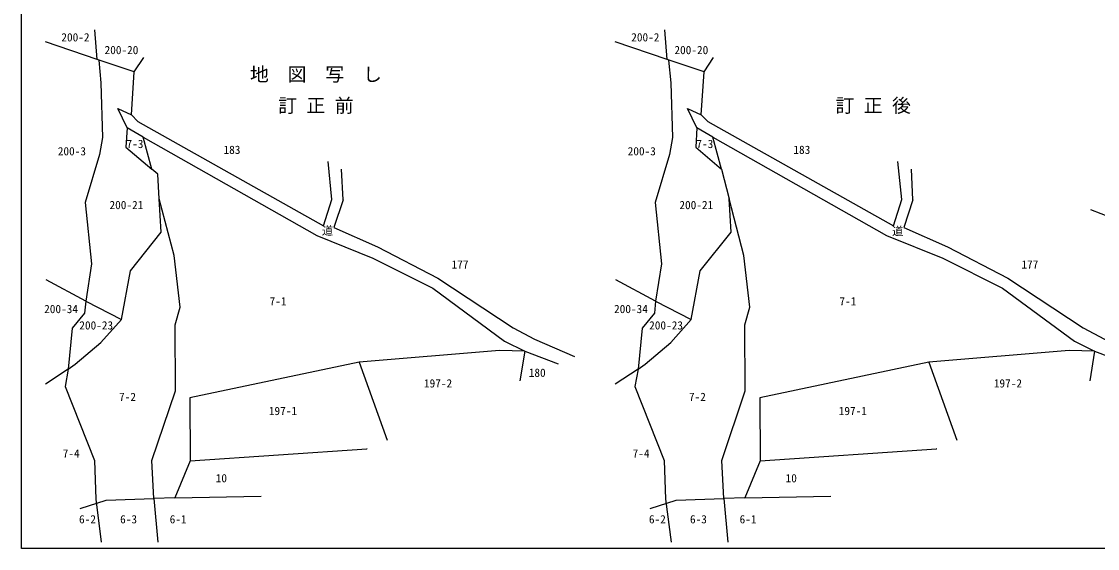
# Model space of a CAD drawing. Units: millimetres on the paper. Extents: x -297 to 257, y -210 to 170.
# Drawn here: x -297 to -11.5, y -210 to -70.1 of the extents above; entities that cross this region are included whole.
import ezdxf
from ezdxf.enums import TextEntityAlignment as Align

# ---------------------------------------------------------------- set-up
doc = ezdxf.new("R2010")
doc.units = ezdxf.units.MM
doc.layers.add('0-0_2001', color=7, linetype='Continuous')
doc.layers.add('0-1_117', color=7, linetype='Continuous')
doc.styles.add('ＭＳ ゴシック', font='')
doc.styles.add('ＭＳ 明朝', font='')
doc.styles.get('ＭＳ ゴシック').set_extended_font_data('MS Gothic')
doc.styles.get('ＭＳ 明朝').set_extended_font_data('MS Mincho')

msp = doc.modelspace()

# ---------------------------------------------------------------- linework, layer by layer
at = {"layer": '0-0_2001'}
for p, q in [((-276.916, -80.163), (-290.651, -75.459)), ((-125.704, -80.163), (-139.439, -75.459)), ((-214.636, -117.31), (-215.651, -107.207)), ((-63.425, -117.31), (-64.439, -107.207)), ((-211.668, -117.395), (-212.054, -109.236)), ((-60.456, -117.395), (-60.842, -109.236)), ((-4.25, -123.6), (-13.25, -120.1)), ((-279.966, -144.29), (-290.472, -138.692)), ((-128.755, -144.29), (-139.261, -138.692)), ((-163.47, -157.594), (-164.755, -165.495)), ((-163.47, -157.594), (-154.627, -160.983)), ((-12.258, -157.594), (-13.543, -165.495)), ((-12.258, -157.594), (-3.415, -160.983)), ((-284.599, -162.376), (-290.651, -166.354)), ((-207.449, -160.545), (-199.99, -181.195)), ((-133.387, -162.376), (-139.439, -166.354)), ((-56.238, -160.545), (-48.778, -181.195)), ((-252.247, -186.691), (-205.392, -183.548)), ((-205.317, -183.568), (-205.392, -183.548)), ((-101.035, -186.691), (-54.18, -183.548)), ((-54.105, -183.568), (-54.18, -183.548)), ((-256.285, -196.565), (-233.428, -196.093))]:
    msp.add_line(p, q, dxfattribs=at)
at = {"layer": '0-0_2001', "color": 1}
msp.add_line((-111.223, -109.264), (-109.227, -117.162), dxfattribs=at)
at = {"layer": '0-0_2001'}
for points in [[(-267.086, -83.44), (-276.916, -80.163), (-277.532, -72.31)], [(-115.874, -83.44), (-125.704, -80.163), (-126.32, -72.31)], [(-267.857, -94.817), (-267.086, -83.44), (-264.569, -79.62)], [(-116.645, -94.817), (-115.874, -83.44), (-113.357, -79.62)], [(-276.502, -80.301), (-275.926, -86.376), (-275.474, -100.863), (-276.31, -105.355), (-280.071, -118.136), (-278.399, -134.435), (-279.966, -144.29), (-270.494, -149.201), (-268.126, -136.246), (-259.906, -126.015), (-260.439, -117.162)], [(-125.29, -80.301), (-124.715, -86.376), (-124.262, -100.863), (-125.098, -105.355), (-128.859, -118.136), (-127.187, -134.435), (-128.755, -144.29), (-119.282, -149.201), (-116.914, -136.246), (-108.694, -126.015), (-109.227, -117.162)], [(-268.979, -98.302), (-271.454, -93.18), (-267.857, -94.817), (-266.125, -96.625), (-216.863, -124.303), (-214.636, -117.31)], [(-117.767, -98.302), (-120.242, -93.18), (-116.645, -94.817), (-114.914, -96.625), (-65.651, -124.303), (-63.425, -117.31)], [(-264.76, -100.822), (-268.979, -98.302), (-269.29, -103.394), (-262.434, -109.264)], [(-113.549, -100.822), (-117.767, -98.302), (-118.078, -103.394), (-111.223, -109.264)], [(-111.223, -109.264), (-113.549, -100.822), (-67.459, -126.903), (-52.576, -132.934), (-36.682, -140.903), (-17.621, -154.945), (-12.258, -157.594), (-18.978, -157.401), (-56.238, -160.545), (-101.1, -170), (-101.035, -186.691), (-105.073, -196.565), (-82.216, -196.093)], [(-211.668, -117.395), (-214.122, -124.731), (-202.534, -129.869), (-186.52, -138.175), (-166.539, -151.391), (-160.859, -154.417), (-150.269, -159.041)], [(-105.073, -196.565), (-110.681, -196.724), (-111.187, -186.597), (-104.944, -168.148), (-105.057, -150.64), (-103.704, -145.905), (-105.32, -132.229), (-109.227, -117.162)], [(-60.456, -117.395), (-62.911, -124.731), (-51.322, -129.869), (-35.308, -138.175), (-15.328, -151.391), (-9.647, -154.417), (0.943, -159.041)], [(-279.966, -144.29), (-280.276, -147.507), (-283.558, -151.513), (-284.599, -162.376), (-282.766, -161.041), (-275.954, -155.315), (-270.494, -149.201)], [(-128.755, -144.29), (-129.065, -147.507), (-132.346, -151.513), (-133.387, -162.376), (-131.554, -161.041), (-124.742, -155.315), (-119.282, -149.201)], [(-284.599, -162.376), (-285.43, -166.995), (-277.667, -186.618), (-277.322, -196.876), (-275.842, -208.298)], [(-133.387, -162.376), (-134.218, -166.995), (-126.455, -186.618), (-126.11, -196.876), (-124.63, -208.298)], [(-281.414, -199.412), (-274.528, -197.206), (-261.893, -196.724), (-260.819, -208.298)], [(-130.202, -199.412), (-123.317, -197.206), (-110.681, -196.724), (-109.607, -208.298)]]:
    msp.add_lwpolyline(points, dxfattribs=at)
msp.add_lwpolyline([(-256.285, -196.565), (-261.893, -196.724), (-262.399, -186.597), (-256.156, -168.148), (-256.268, -150.64), (-254.916, -145.905), (-256.531, -132.229), (-260.439, -117.162), (-260.819, -110.621), (-262.434, -109.264), (-264.76, -100.822), (-218.67, -126.903), (-203.788, -132.934), (-187.893, -140.903), (-168.833, -154.945), (-163.47, -157.594), (-170.189, -157.401), (-207.449, -160.545), (-252.312, -170), (-252.247, -186.691)], close=True, dxfattribs=at)
at = {"layer": '0-1_117'}
msp.add_lwpolyline([(-297, -210), (-297, 170), (257, 170), (257, -210)], close=True, dxfattribs=at)

# ---------------------------------------------------------------- texts
at = {"layer": '0-0_2001', "style": 'ＭＳ ゴシック'}
for s, p in [('200-2', (-286.431, -76.014)), ('200-2', (-135.219, -76.014)), ('200-20', (-274.966, -79.397)), ('200-20', (-123.755, -79.397)), ('7-3', (-269.138, -104.332)), ('7-3', (-117.927, -104.332)), ('200-3', (-287.371, -106.269)), ('183', (-243.401, -105.893)), ('200-3', (-136.159, -106.269)), ('183', (-92.189, -105.893)), ('200-21', (-273.651, -120.551)), ('200-21', (-122.439, -120.551)), ('道', (-217.304, -127.36)), ('道', (-66.021, -127.506)), ('177', (-182.892, -136.336)), ('177', (-31.68, -136.336)), ('200-34', (-290.991, -148.158)), ('7-1', (-231.186, -146.108)), ('200-34', (-139.78, -148.158)), ('7-1', (-79.975, -146.108)), ('200-23', (-281.67, -152.508)), ('200-23', (-130.458, -152.508)), ('180', (-162.408, -165.088)), ('197-2', (-190.217, -167.906)), ('197-2', (-39.005, -167.906)), ('7-2', (-271.115, -171.497)), ('7-2', (-119.903, -171.497)), ('197-1', (-231.371, -175.235)), ('197-1', (-80.159, -175.235)), ('7-4', (-286.059, -186.51)), ('7-4', (-134.847, -186.51)), ('10', (-245.47, -193.087)), ('10', (-94.258, -193.087)), ('6-2', (-281.736, -203.987)), ('6-3', (-270.837, -203.987)), ('6-1', (-257.683, -203.987)), ('6-2', (-130.525, -203.987)), ('6-3', (-119.625, -203.987)), ('6-1', (-106.471, -203.987))]:
    msp.add_text(s, height=2.199, dxfattribs=at).set_placement(p, align=Align.BOTTOM_LEFT)
at = {"layer": '0-0_2001', "char_height": 3.666, "attachment_point": 7, "style": 'ＭＳ 明朝'}
for s, insert in [('\\T2;地図写し', (-236.385, -86.327)), ('\\T1.5;訂正前', (-228.885, -94.617)), ('\\T1.5;訂正後', (-81.01, -94.617))]:
    msp.add_mtext(s, dxfattribs=dict(at, insert=insert))

doc.saveas('drawing.dxf')
